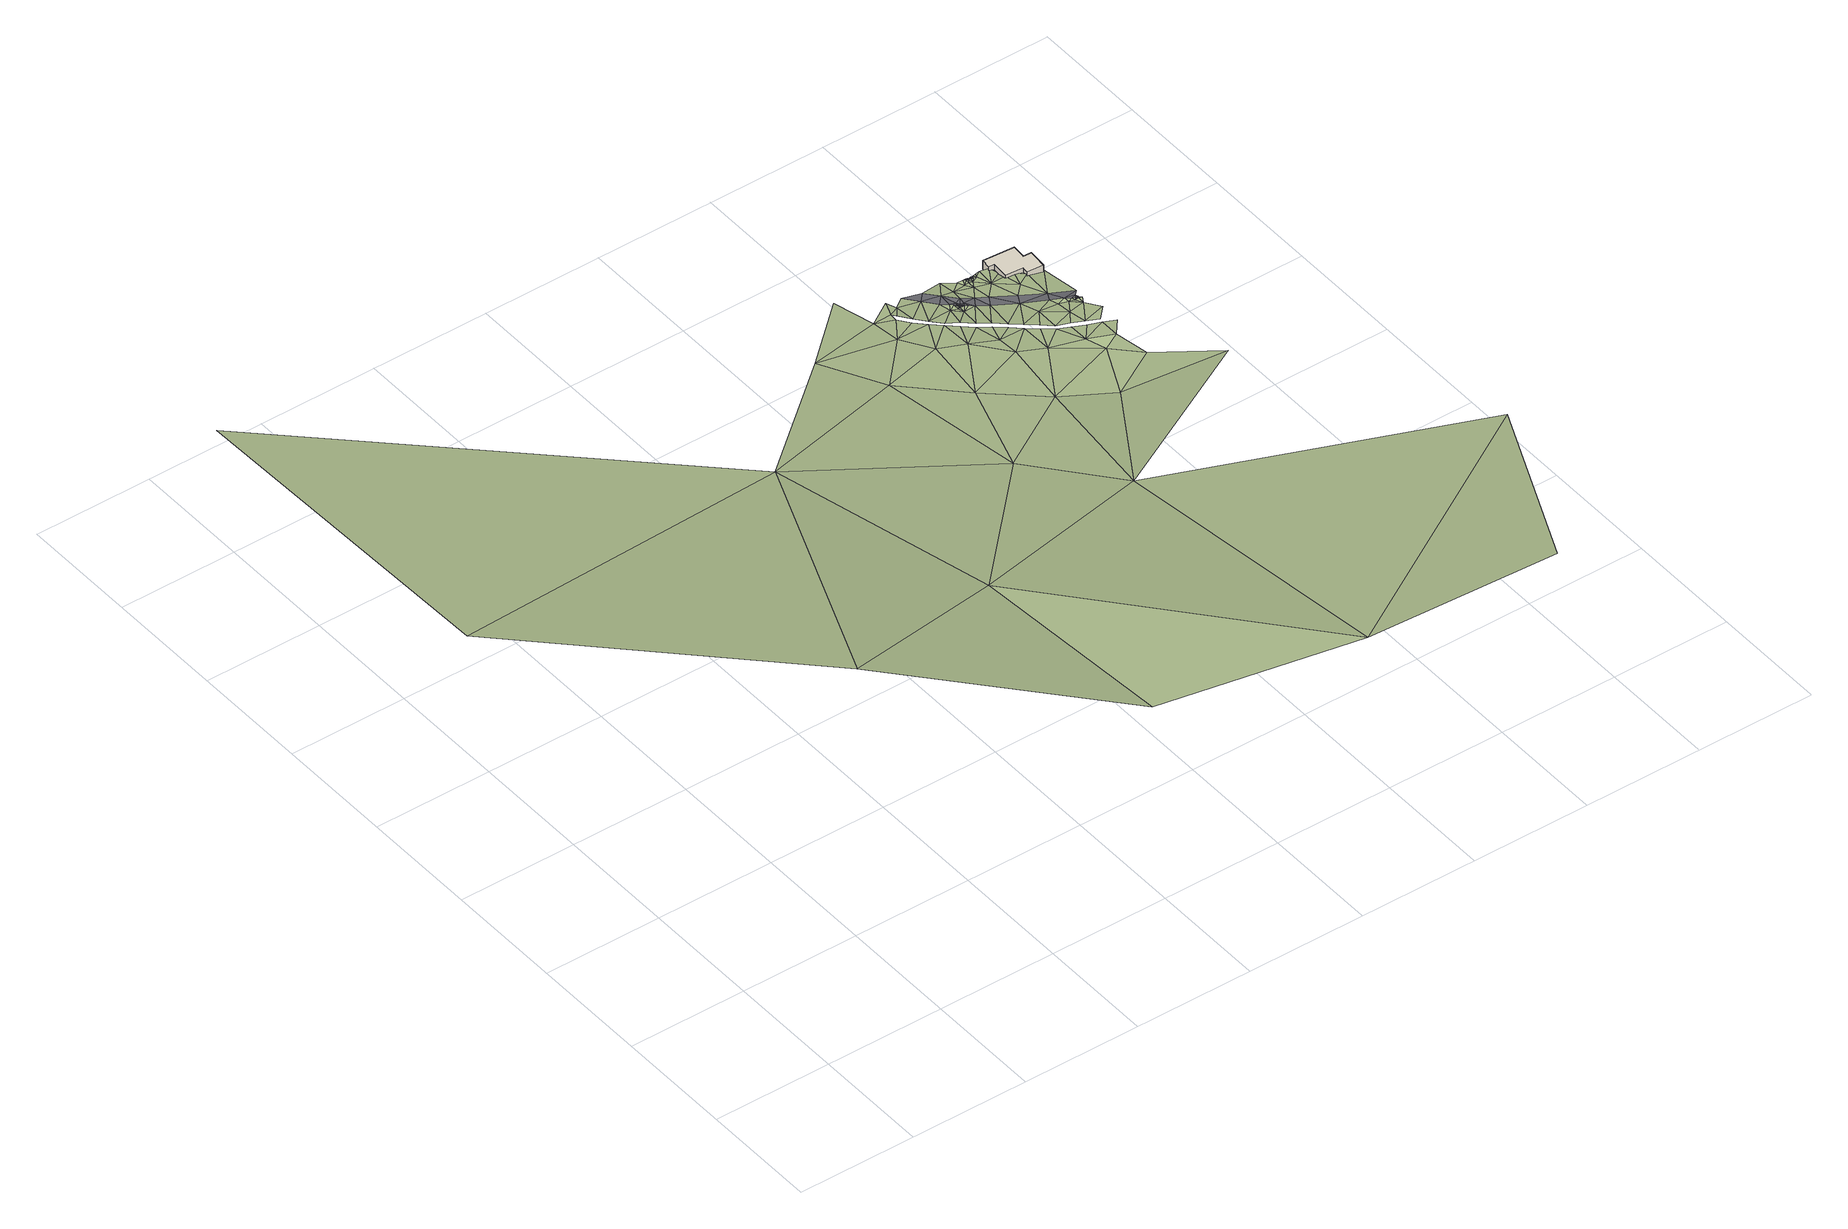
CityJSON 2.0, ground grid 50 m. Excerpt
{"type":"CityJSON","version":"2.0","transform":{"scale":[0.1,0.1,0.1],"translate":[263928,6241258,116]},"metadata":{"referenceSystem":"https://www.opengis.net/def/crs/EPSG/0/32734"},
"CityObjects":{
"building1":{"type":"Building","attributes":{"address":"41 Kylemore Road Universtity Estate Cape Town","building":"yes","building:levels":1,"building_height":4.1,"roof_height":122.5,"ground_height":116,"plus_code":"4FRW3C5X+XMM"},"geometry":[{"type":"Solid","lod":"1","boundaries":[[[[0,1,2,3]],[[1,4,5,2]],[[4,6,7,5]],[[6,8,9,7]],[[8,10,11,9]],[[10,12,13,11]],[[12,14,15,13]],[[14,16,17,15]],[[16,18,19,17]],[[18,0,3,19]],[[3,2,5,7,9,11,13,15,17,19]],[[18,16,14,12,10,8,6,4,1,0]]]]}]},
"terrain1":{"type":"TINRelief","geometry":[{"type":"CompositeSurface","lod":"1","boundaries":[[[20,21,22]],[[21,23,22]],[[24,25,23]],[[25,22,23]],[[24,26,25]],[[25,27,22]],[[26,28,25]],[[28,27,25]],[[22,27,29]],[[22,29,30]],[[29,27,31]],[[29,32,30]],[[28,33,27]],[[26,34,28]],[[31,27,33]],[[26,35,34]],[[36,30,32]],[[31,37,29]],[[30,36,38]],[[37,32,29]],[[31,39,37]],[[32,40,36]],[[33,28,41]],[[42,32,37]],[[43,40,32]],[[33,44,31]],[[36,40,45]],[[44,39,31]],[[42,43,32]],[[45,46,36]],[[39,47,37]],[[47,42,37]],[[45,48,49]],[[45,49,46]],[[49,48,50]],[[47,39,51]],[[50,52,49]],[[53,52,50]],[[39,44,54]],[[51,39,55]],[[33,56,44]],[[55,39,54]],[[57,58,53]],[[59,49,52]],[[60,41,28]],[[52,53,61]],[[62,58,57]],[[58,61,53]],[[55,54,63]],[[44,64,54]],[[41,65,33]],[[66,62,67]],[[66,58,62]],[[54,68,63]],[[65,56,33]],[[56,64,44]],[[61,58,69]],[[54,64,68]],[[58,66,70]],[[58,71,69]],[[71,58,70]],[[72,67,73]],[[70,66,74]],[[67,72,66]],[[71,70,75]],[[70,74,76]],[[76,75,70]],[[74,66,77]],[[78,75,76]],[[74,79,76]],[[76,80,78]],[[80,76,79]],[[77,79,74]],[[66,81,77]],[[72,81,66]],[[82,83,84]],[[85,86,73]],[[87,64,56]],[[73,86,72]],[[84,88,89]],[[90,87,56]],[[82,84,89]],[[91,89,88]],[[56,92,90]],[[65,92,56]],[[93,85,94]],[[93,86,85]],[[65,41,95]],[[94,96,97]],[[82,89,98]],[[99,89,91]],[[100,99,91]],[[89,101,98]],[[102,97,96]],[[99,101,89]],[[103,90,92]],[[94,97,93]],[[101,104,98]],[[101,99,105]],[[106,92,65]],[[101,107,104]],[[107,101,105]],[[92,108,103]],[[41,60,95]],[[99,100,109]],[[110,105,99]],[[104,107,111]],[[112,111,107]],[[102,113,97]],[[114,107,105]],[[112,107,115]],[[113,102,116]],[[114,105,110]],[[107,117,115]],[[107,114,117]],[[115,117,118]],[[118,117,119]],[[114,120,117]],[[110,99,109]],[[121,109,100]],[[122,119,117]],[[117,120,122]],[[123,114,110]],[[95,106,65]],[[120,114,123]],[[122,120,124]],[[124,120,125]],[[125,120,123]],[[110,126,123]],[[125,123,127]],[[127,128,125]],[[108,92,129]],[[126,127,123]],[[128,127,130]],[[131,93,97]],[[130,127,132]],[[110,133,126]],[[127,126,134]],[[132,127,134]],[[129,92,106]],[[132,134,135]],[[136,134,126]],[[109,133,110]],[[134,137,135]],[[136,137,134]],[[126,133,136]],[[116,138,113]],[[136,139,137]],[[133,139,136]],[[113,140,97]],[[133,141,139]],[[140,131,97]],[[142,133,109]],[[133,142,141]],[[121,143,109]],[[144,142,109]],[[145,113,138]],[[109,143,146]],[[147,143,121]],[[148,140,113]],[[129,106,149]],[[146,150,109]],[[144,109,150]],[[140,151,131]],[[152,138,153]],[[113,145,148]],[[140,148,151]],[[138,152,145]],[[143,154,146]],[[150,155,144]],[[156,151,148]],[[147,157,143]],[[145,158,148]],[[156,148,158]],[[157,154,143]],[[159,158,145]],[[156,158,160]],[[161,158,159]],[[158,161,160]],[[145,162,159]],[[163,161,159]],[[164,160,161]],[[159,165,163]],[[162,165,159]],[[161,163,164]],[[157,166,154]],[[147,167,157]],[[147,168,167]],[[169,170,1]]]}]},
"road1":{"type":"Road","attributes":{"highway":"primary","name":"Philip Kgosana Drive","surface":"asphalt","lanes":2,"width":4.4,"oneway":"yes"},"geometry":[{"type":"MultiSurface","lod":"1","boundaries":[[[83,59,52]],[[84,52,61]],[[52,84,83]],[[84,61,69]],[[69,71,171]],[[71,75,172]],[[69,171,84]],[[171,71,172]],[[75,78,173]],[[172,75,174]],[[174,75,173]],[[78,80,175]],[[175,173,78]],[[175,80,79]],[[174,171,172]],[[173,176,174]],[[176,173,175]],[[79,177,175]],[[176,175,177]],[[178,174,176]],[[79,77,177]],[[174,178,171]],[[177,179,176]],[[178,176,179]],[[77,179,177]],[[171,88,84]],[[77,180,179]],[[180,178,179]],[[178,88,171]],[[77,81,180]],[[180,88,178]],[[72,180,81]],[[180,91,88]],[[72,91,180]],[[86,91,72]],[[100,91,86]],[[93,100,86]],[[93,121,100]],[[93,147,121]],[[147,93,131]],[[151,147,131]],[[168,147,151]],[[151,156,181]],[[156,160,181]],[[182,160,164]],[[160,182,181]],[[151,181,168]],[[182,164,183]],[[181,182,183]]]}]}
},
"vertices":[
[3210,2976,0],[3216,3057,0],[3216,3057,41],[3210,2976,41],[3182,3059,0],[3182,3059,41],[3186,3117,0],[3186,3117,41],[3053,3127,0],[3053,3127,41],[3050,3086,0],[3050,3086,41],[3072,3084,0],[3072,3084,41],[3067,3014,0],[3067,3014,41],[3144,3008,0],[3144,3008,41],[3142,2981,0],[3142,2981,41],
[121,3761,329],[1,2127,549],[1590,2415,297],[943,1076,626],[1774,437,454],[1779,1408,357],[2517,150,591],[2388,2069,159],[2635,1686,212],[2310,2694,138],[2162,2934,153],[2544,2498,116],[2502,2902,110],[2768,2322,101],[3710,907,499],[3249,1,708],[2491,3026,104],[2580,2778,110],[2440,3195,110],[2693,2738,103],[2572,3004,96],[2988,2231,70],[2651,2917,93],[2611,2960,92],[2805,2605,98],[2574,3035,96],[2598,3097,95],[2696,2882,89],[2589,3019,96],[2624,3065,82],[2627,2976,92],[2741,2847,86],[2723,3057,68],[2666,2933,88],[2802,2694,95],[2786,2813,81],[2918,2565,86],[2710,2898,81],[2778,2956,67],[2675,3107,72],[3380,2114,144],[2770,3008,64],[2755,2864,84],[2831,2778,83],[2921,2709,77],[3088,2446,78],[2815,2920,65],[2799,2830,81],[2876,2743,81],[2794,2983,67],[2809,2948,62],[2806,2970,67],[2870,2928,60],[2844,2796,83],[2819,2949,62],[2818,2958,62],[2818,2953,62],[2835,2947,65],[2820,2956,62],[2823,2954,62],[2821,2955,62],[2847,2941,65],[2857,3122,39],[2754,3089,68],[2801,3040,64],[2889,2761,79],[2917,2903,55],[2966,2674,76],[2847,2991,62],[2862,3049,46],[3011,2639,75],[2894,2966,57],[3060,2530,79],[3011,2853,50],[2933,2727,77],[3194,2348,71],[2978,2693,76],[3027,2764,65],[2909,3087,38],[2938,3028,42],[2940,2941,55],[2922,3059,38],[3022,2659,71],[3064,2619,71],[2933,3085,38],[2942,3063,38],[3166,2489,75],[2941,3079,38],[3117,2599,67],[3002,3010,40],[2957,3058,38],[2937,3085,38],[2943,3086,38],[3113,2695,65],[2951,3076,38],[2946,3085,38],[3074,2639,71],[2948,3080,38],[2948,3084,38],[2951,3084,38],[2955,3079,38],[3032,2892,50],[2953,3083,38],[2961,3077,36],[2956,3083,38],[2959,3083,36],[2970,3073,36],[2964,3080,36],[2962,3084,36],[3170,2578,68],[2964,3084,36],[3105,2803,50],[2967,3085,36],[2985,3073,36],[2970,3082,36],[2969,3086,36],[2974,3081,36],[2975,3085,36],[3126,2619,67],[2979,3085,36],[3114,2763,54],[2988,3086,36],[3012,3092,34],[3081,2944,40],[3050,3086,34],[3189,2715,55],[3067,3014,36],[3125,2842,45],[3152,2751,54],[3223,2558,64],[3070,3054,24],[3152,2777,54],[3230,2653,59],[3177,2599,64],[3104,3011,36],[3072,3084,24],[3175,2765,50],[3142,2981,32],[3179,2749,50],[3191,2744,55],[3187,2759,50],[3191,2752,50],[3204,2741,55],[3198,2749,50],[3199,2752,50],[3199,2746,55],[3144,3008,24],[3210,2976,18],[3217,2792,46],[3186,3117,6],[3182,3059,8],
[2822,2979,62],[2815,2967,62],[2821,2959,62],[2821,2965,62],[2824,2957,62],[2824,2961,62],[2829,2954,62],[2830,2968,62],[2834,2958,62],[2845,2964,62],[3196,2771,50],[3194,2758,50],[3199,2759,50]
]}
